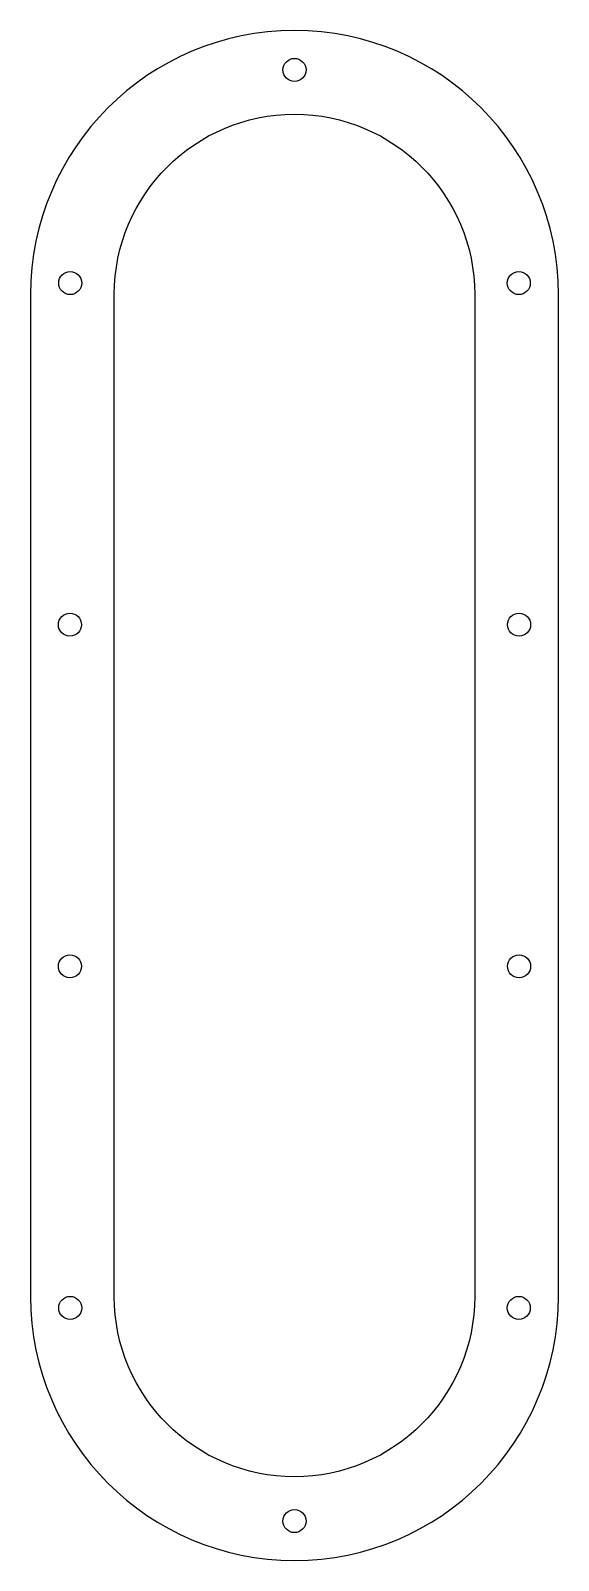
# Model space of a CAD drawing. Header units: millimetres. Extents: x -47 to 47, y -136 to 136.
import ezdxf

# ---------------------------------------------------------------- set-up
doc = ezdxf.new("R2010")
doc.units = ezdxf.units.MM

msp = doc.modelspace()

# ---------------------------------------------------------------- linework, layer by layer
for points in [[(-47, 89.25), (-47, -89.25, 1), (47, -89.25), (47, 89.25, 1)], [(-32.1, 89.25, -1), (32.1, 89.25), (32.1, -89.25, -1), (-32.1, -89.25)]]:
    msp.add_lwpolyline(points, format="xyb", close=True)
for centre in [(0, 129.25), (-39.95, 91.27), (39.95, 91.27), (-40, 30.42), (40, 30.42), (-40, -30.42), (40, -30.42), (-39.95, -91.27), (39.95, -91.27), (0, -129.25)]:
    msp.add_circle(centre, 2.05)

doc.saveas('drawing.dxf')
